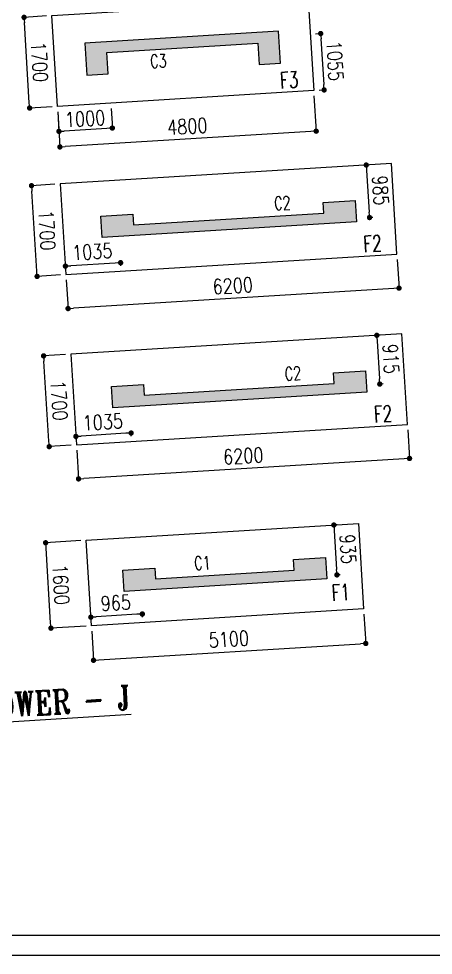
# Model space of a CAD drawing. Extents: x 473024 to 774629, y -1213442 to -1126596.
# Drawn here: x 541242 to 548992, y -1213069 to -1195560 of the extents above; entities that cross this region are included whole.
import ezdxf
from ezdxf.enums import TextEntityAlignment as Align

# ---------------------------------------------------------------- set-up
doc = ezdxf.new("R2010")
doc.units = 0
doc.header["$LTSCALE"] = 100
doc.header["$MEASUREMENT"] = 0
doc.header["$PDMODE"] = 2
doc.header["$PDSIZE"] = -10
doc.layers.get('0').update_dxf_attribs({"linetype": 'CONTINUOUS'})
doc.layers.get('Defpoints').update_dxf_attribs({"linetype": 'CONTINUOUS'})
for name, color, linetype in [('7', 7, 'CONTINUOUS'), ('C-STRU-COL-HAT', 253, 'CONTINUOUS'), ('COLNO', 6, 'CONTINUOUS'), ('column', 10, 'CONTINUOUS'), ('Footing', 2, 'CONTINUOUS'), ('Footing Nos', 4, 'CONTINUOUS'), ('S-FOOTDIM', 9, 'CONTINUOUS'), ('TITLE', 7, 'CONTINUOUS'), ('TITLE2', 7, 'CONTINUOUS')]:
    doc.layers.add(name, color=color, linetype=linetype)
doc.styles.add('ROMANS', font='romans.shx', dxfattribs={"width": 0.8})
doc.styles.add('ROMANT', font='ROMANT.SHX', dxfattribs={"width": 0.8})
doc.dimstyles.new('dim100', dxfattribs={"dimtxt": 275, "dimasz": 100, "dimexe": 50, "dimexo": 50, "dimgap": 100, "dimtad": 1, "dimdec": 0, "dimrnd": 5, "dimzin": 0, "dimdsep": 46, "dimtxsty": 'ROMANS', "dimblk": 'DOT', "dimcen": 0.09, "dimclrd": 9, "dimclre": 9, "dimclrt": 3, "dimadec": 0, "dimazin": 0, "dimtfac": 1, "dimtdec": 0, "dimtofl": 0, "dimtmove": 1, "dimatfit": 0, "dimldrblk": 'DOT', "dimfxl": 1, "dimtolj": 1, "dimtzin": 0, "dimarcsym": 0})

# ---------------------------------------------------------------- blocks, each defined once
blk = doc.blocks.new('_Dot')
at = {"color": 0, "linetype": 'ByBlock', "lineweight": -2}
blk.add_line((-0.5, 0), (-1, 0), dxfattribs=at)
at = {"color": 0, "linetype": 'ByBlock', "const_width": 0.5}
blk.add_lwpolyline([(-0.25, 0, 1), (0.25, 0, 1)], format="xyb", close=True, dxfattribs=at)
blk = doc.blocks.new('*D161')
at = {"layer": 'Defpoints', "color": 0, "transparency": 16777216}
for p in [(542501, -1205311), (541745, -1205357), (542600, -1206908)]:
    blk.add_point(p, dxfattribs=at)
at = {"layer": 'S-FOOTDIM', "color": 9, "lineweight": -2, "transparency": 16777216}
for p, q in [((542401, -1205317), (541745, -1205357)), ((541838, -1206855), (541752, -1205457)), ((542500, -1206914), (541844, -1206954))]:
    blk.add_line(p, q, dxfattribs=at)
at = {"layer": 'S-FOOTDIM', "color": 9, "lineweight": -2, "transparency": 16777216, "xscale": 100, "yscale": 100, "zscale": 100}
for p, rotation in [((541745, -1205357), 93.53201410919779), ((541844, -1206954), 273.5320141091978)]:
    blk.add_blockref('_Dot', p, dxfattribs=dict(at, rotation=rotation))
at = {"layer": 'S-FOOTDIM', "color": 3, "transparency": 16777216, "insert": (542032, -1206141), "char_height": 275, "attachment_point": 5, "rotation": 273.532, "style": 'ROMANS'}
blk.add_mtext('\\A1;1600', dxfattribs=at)
blk = doc.blocks.new('*D162')
at = {"layer": 'Defpoints', "color": 0, "transparency": 16777216}
for p in [(547690, -1206594), (542600, -1206908), (547730, -1207240)]:
    blk.add_point(p, dxfattribs=at)
at = {"layer": 'S-FOOTDIM', "color": 9, "lineweight": -2, "transparency": 16777216}
for p, q in [((547696, -1206693), (547730, -1207240)), ((542606, -1207008), (542640, -1207554)), ((542739, -1207548), (547630, -1207246))]:
    blk.add_line(p, q, dxfattribs=at)
at = {"layer": 'S-FOOTDIM', "color": 9, "lineweight": -2, "transparency": 16777216, "xscale": 99.99999999999999, "yscale": 99.99999999999999, "zscale": 99.99999999999999}
for p, rotation in [((547730, -1207240), 3.532014116266165), ((542640, -1207554), 183.5320141162662)]:
    blk.add_blockref('_Dot', p, dxfattribs=dict(at, rotation=rotation))
at = {"layer": 'S-FOOTDIM', "color": 3, "transparency": 16777216, "insert": (545170, -1207160), "char_height": 275, "attachment_point": 5, "rotation": 3.532, "style": 'ROMANS'}
blk.add_mtext('\\A1;5100', dxfattribs=at)
blk = doc.blocks.new('*D165')
at = {"layer": 'Defpoints', "color": 0, "linetype": 'ByBlock', "transparency": 16777216}
for p in [(542216, -1201832), (541707, -1201863), (542321, -1203529)]:
    blk.add_point(p, dxfattribs=at)
at = {"layer": 'S-FOOTDIM', "color": 9, "lineweight": -2, "transparency": 16777216}
for p, q in [((542117, -1201838), (541707, -1201863)), ((541806, -1203460), (541714, -1201963)), ((542221, -1203535), (541812, -1203560))]:
    blk.add_line(p, q, dxfattribs=at)
at = {"layer": 'S-FOOTDIM', "color": 9, "linetype": 'ByBlock', "lineweight": -2, "transparency": 16777216, "xscale": 100, "yscale": 100, "zscale": 100}
for p, rotation in [((541707, -1201863), 93.53201410919783), ((541812, -1203560), 273.5320141091978)]:
    blk.add_blockref('_Dot', p, dxfattribs=dict(at, rotation=rotation))
at = {"layer": 'S-FOOTDIM', "color": 3, "linetype": 'ByBlock', "transparency": 16777216, "insert": (541997, -1202697), "char_height": 275, "attachment_point": 5, "rotation": 273.532, "style": 'ROMANS'}
blk.add_mtext('\\A1;1700', dxfattribs=at)
blk = doc.blocks.new('*D166')
at = {"layer": 'Defpoints', "color": 0, "transparency": 16777216}
for p in [(548509, -1203147), (542321, -1203529), (542360, -1204163)]:
    blk.add_point(p, dxfattribs=at)
at = {"layer": 'S-FOOTDIM', "color": 9, "lineweight": -2, "transparency": 16777216}
for p, q in [((548515, -1203246), (548548, -1203781)), ((542327, -1203628), (542360, -1204163)), ((548449, -1203787), (542460, -1204156))]:
    blk.add_line(p, q, dxfattribs=at)
at = {"layer": 'S-FOOTDIM', "color": 9, "lineweight": -2, "transparency": 16777216, "xscale": 99.99999999999999, "yscale": 99.99999999999999, "zscale": 99.99999999999999}
for p, rotation in [((548548, -1203781), 3.532014116266194), ((542360, -1204163), 183.5320141162662)]:
    blk.add_blockref('_Dot', p, dxfattribs=dict(at, rotation=rotation))
at = {"layer": 'S-FOOTDIM', "color": 3, "transparency": 16777216, "insert": (545440, -1203734), "char_height": 275, "attachment_point": 5, "rotation": 3.532, "style": 'ROMANS'}
blk.add_mtext('\\A1;6200', dxfattribs=at)
blk = doc.blocks.new('*D169')
at = {"layer": 'Defpoints', "color": 0, "transparency": 16777216}
for p in [(541481, -1198681), (542020, -1198648), (542125, -1200345)]:
    blk.add_point(p, dxfattribs=at)
at = {"layer": 'S-FOOTDIM', "color": 9, "lineweight": -2, "transparency": 16777216}
for p, q in [((541920, -1198654), (541481, -1198681)), ((541579, -1200278), (541487, -1198781)), ((542025, -1200351), (541586, -1200378))]:
    blk.add_line(p, q, dxfattribs=at)
at = {"layer": 'S-FOOTDIM', "color": 9, "lineweight": -2, "transparency": 16777216, "xscale": 100, "yscale": 100, "zscale": 100}
for p, rotation in [((541481, -1198681), 93.53201410919779), ((541586, -1200378), 273.5320141091978)]:
    blk.add_blockref('_Dot', p, dxfattribs=dict(at, rotation=rotation))
at = {"layer": 'S-FOOTDIM', "color": 3, "transparency": 16777216, "insert": (541770, -1199515), "char_height": 275, "attachment_point": 5, "rotation": 273.532, "style": 'ROMANS'}
blk.add_mtext('\\A1;1700', dxfattribs=at)
blk = doc.blocks.new('*D170')
at = {"layer": 'Defpoints', "color": 0, "transparency": 16777216}
for p in [(548313, -1199963), (542125, -1200345), (542164, -1200979)]:
    blk.add_point(p, dxfattribs=at)
at = {"layer": 'S-FOOTDIM', "color": 9, "lineweight": -2, "transparency": 16777216}
for p, q in [((548319, -1200062), (548352, -1200597)), ((542131, -1200444), (542164, -1200979)), ((548252, -1200603), (542263, -1200972))]:
    blk.add_line(p, q, dxfattribs=at)
at = {"layer": 'S-FOOTDIM', "color": 9, "lineweight": -2, "transparency": 16777216, "xscale": 99.99999999999999, "yscale": 99.99999999999999, "zscale": 99.99999999999999}
for p, rotation in [((548352, -1200597), 3.532014116266194), ((542164, -1200979), 183.5320141162662)]:
    blk.add_blockref('_Dot', p, dxfattribs=dict(at, rotation=rotation))
at = {"layer": 'S-FOOTDIM', "color": 3, "transparency": 16777216, "insert": (545243, -1200551), "char_height": 275, "attachment_point": 5, "rotation": 3.532, "style": 'ROMANS'}
blk.add_mtext('\\A1;6200', dxfattribs=at)
blk = doc.blocks.new('*D173')
at = {"layer": 'Defpoints', "color": 0, "transparency": 16777216}
for p in [(541342, -1195534), (541861, -1195502), (541965, -1197198)]:
    blk.add_point(p, dxfattribs=at)
at = {"layer": 'S-FOOTDIM', "color": 9, "lineweight": -2, "transparency": 16777216}
for p, q in [((541761, -1195508), (541342, -1195534)), ((541440, -1197131), (541348, -1195633)), ((541866, -1197205), (541446, -1197230))]:
    blk.add_line(p, q, dxfattribs=at)
at = {"layer": 'S-FOOTDIM', "color": 9, "lineweight": -2, "transparency": 16777216, "xscale": 100, "yscale": 100, "zscale": 100}
for p, rotation in [((541342, -1195534), 93.53201410919779), ((541446, -1197230), 273.5320141091978)]:
    blk.add_blockref('_Dot', p, dxfattribs=dict(at, rotation=rotation))
at = {"layer": 'S-FOOTDIM', "color": 3, "transparency": 16777216, "insert": (541631, -1196367), "char_height": 275, "attachment_point": 5, "rotation": 273.532, "style": 'ROMANS'}
blk.add_mtext('\\A1;1700', dxfattribs=at)
blk = doc.blocks.new('*D174')
at = {"layer": 'Defpoints', "color": 0, "linetype": 'ByBlock', "transparency": 16777216}
for p in [(546756, -1196903), (541965, -1197198), (542012, -1197957)]:
    blk.add_point(p, dxfattribs=at)
at = {"layer": 'S-FOOTDIM', "color": 9, "lineweight": -2, "transparency": 16777216}
for p, q in [((546762, -1197003), (546803, -1197662)), ((541972, -1197298), (542012, -1197957)), ((546703, -1197668), (542112, -1197951))]:
    blk.add_line(p, q, dxfattribs=at)
at = {"layer": 'S-FOOTDIM', "color": 9, "linetype": 'ByBlock', "lineweight": -2, "transparency": 16777216}
for p, xscale, yscale, zscale, rotation in [((546803, -1197662), 100, 100, 100, 3.532014116267243), ((542012, -1197957), 99.99999999999999, 99.99999999999999, 99.99999999999999, 183.5320141162672)]:
    blk.add_blockref('_Dot', p, dxfattribs=dict(at, xscale=xscale, yscale=yscale, zscale=zscale, rotation=rotation))
at = {"layer": 'S-FOOTDIM', "color": 3, "linetype": 'ByBlock', "transparency": 16777216, "insert": (544393, -1197572), "char_height": 275, "attachment_point": 5, "rotation": 3.532, "style": 'ROMANS'}
blk.add_mtext('\\A1;4800', dxfattribs=at)
blk = doc.blocks.new('*D289')
at = {"layer": 'Defpoints', "color": 0, "linetype": 'ByBlock', "transparency": 16777216}
for p in [(542590, -1206748), (542600, -1206908), (543562, -1206848)]:
    blk.add_point(p, dxfattribs=at)
at = {"layer": 'S-FOOTDIM', "color": 9, "lineweight": -2, "transparency": 16777216}
for p, q in [((542594, -1206808), (542590, -1206748)), ((543453, -1206695), (542690, -1206742)), ((543556, -1206749), (543553, -1206689))]:
    blk.add_line(p, q, dxfattribs=at)
at = {"layer": 'S-FOOTDIM', "color": 9, "linetype": 'ByBlock', "lineweight": -2, "transparency": 16777216, "xscale": 100, "yscale": 100, "zscale": 100}
for p, rotation in [((542590, -1206748), 183.5320141132188), ((543553, -1206689), 3.532014113218837)]:
    blk.add_blockref('_Dot', p, dxfattribs=dict(at, rotation=rotation))
at = {"layer": 'S-FOOTDIM', "color": 3, "linetype": 'ByBlock', "transparency": 16777216, "insert": (543057, -1206481), "char_height": 275, "attachment_point": 5, "rotation": 3.532, "style": 'ROMANS'}
blk.add_mtext('\\A1;965', dxfattribs=at)
blk = doc.blocks.new('DOT')
at = {"layer": '7', "color": 0, "linetype": 'ByBlock'}
blk.add_line((-0.5, 0), (-1, 0), dxfattribs=at)
at = {"layer": '7', "color": 0, "linetype": 'ByBlock', "const_width": 0.5}
blk.add_lwpolyline([(-0.25, 0, 1), (0.25, 0, 1)], format="xyb", close=True, dxfattribs=at)
blk = doc.blocks.new('*D290')
at = {"layer": 'Defpoints', "color": 0, "linetype": 'ByBlock', "transparency": 16777216}
for p in [(547296, -1205015), (547191, -1205958), (547353, -1205948)]:
    blk.add_point(p, dxfattribs=at)
at = {"layer": 'S-FOOTDIM', "color": 9, "lineweight": -2, "transparency": 16777216}
for p, q in [((547196, -1205021), (547133, -1205025)), ((547139, -1205125), (547184, -1205858)), ((547254, -1205954), (547191, -1205958))]:
    blk.add_line(p, q, dxfattribs=at)
at = {"layer": 'S-FOOTDIM', "color": 9, "linetype": 'ByBlock', "lineweight": -2, "transparency": 16777216, "xscale": 100, "yscale": 100, "zscale": 100}
for p, rotation in [((547133, -1205025), 93.53201411321663), ((547191, -1205958), 273.5320141132167)]:
    blk.add_blockref('_Dot', p, dxfattribs=dict(at, rotation=rotation))
at = {"layer": 'S-FOOTDIM', "color": 3, "linetype": 'ByBlock', "transparency": 16777216, "insert": (547399, -1205477), "char_height": 275, "attachment_point": 5, "rotation": 273.532, "style": 'ROMANS'}
blk.add_mtext('\\A1;935', dxfattribs=at)
blk = doc.blocks.new('*D293')
at = {"layer": 'Defpoints', "color": 0, "linetype": 'ByBlock', "transparency": 16777216}
for p in [(542311, -1203369), (542321, -1203529), (543354, -1203465)]:
    blk.add_point(p, dxfattribs=at)
at = {"layer": 'S-FOOTDIM', "color": 9, "lineweight": -2, "transparency": 16777216}
for p, q in [((542315, -1203429), (542311, -1203369)), ((543244, -1203311), (542411, -1203363)), ((543347, -1203365), (543344, -1203305))]:
    blk.add_line(p, q, dxfattribs=at)
at = {"layer": 'S-FOOTDIM', "color": 9, "linetype": 'ByBlock', "lineweight": -2, "transparency": 16777216, "xscale": 100, "yscale": 100, "zscale": 100}
for p, rotation in [((542311, -1203369), 183.5320141132126), ((543344, -1203305), 3.532014113212595)]:
    blk.add_blockref('_Dot', p, dxfattribs=dict(at, rotation=rotation))
at = {"layer": 'S-FOOTDIM', "color": 3, "linetype": 'ByBlock', "transparency": 16777216, "insert": (542813, -1203100), "char_height": 275, "attachment_point": 5, "rotation": 3.532, "style": 'ROMANS'}
blk.add_mtext('\\A1;1035', dxfattribs=at)
blk = doc.blocks.new('*D294')
at = {"layer": 'Defpoints', "color": 0, "linetype": 'ByBlock', "transparency": 16777216}
for p in [(548099, -1201469), (547992, -1202391), (548155, -1202381)]:
    blk.add_point(p, dxfattribs=at)
at = {"layer": 'S-FOOTDIM', "color": 9, "lineweight": -2, "transparency": 16777216}
for p, q in [((547999, -1201475), (547936, -1201479)), ((547942, -1201579), (547986, -1202292)), ((548055, -1202388), (547992, -1202391))]:
    blk.add_line(p, q, dxfattribs=at)
at = {"layer": 'S-FOOTDIM', "color": 9, "linetype": 'ByBlock', "lineweight": -2, "transparency": 16777216, "xscale": 100, "yscale": 100, "zscale": 100}
for p, rotation in [((547936, -1201479), 93.53201411321506), ((547992, -1202391), 273.532014113215)]:
    blk.add_blockref('_Dot', p, dxfattribs=dict(at, rotation=rotation))
at = {"layer": 'S-FOOTDIM', "color": 3, "linetype": 'ByBlock', "transparency": 16777216, "insert": (548201, -1201920), "char_height": 275, "attachment_point": 5, "rotation": 273.532, "style": 'ROMANS'}
blk.add_mtext('\\A1;915', dxfattribs=at)
blk = doc.blocks.new('*D297')
at = {"layer": 'Defpoints', "color": 0, "linetype": 'ByBlock', "transparency": 16777216}
for p in [(542115, -1200185), (542125, -1200345), (543157, -1200281)]:
    blk.add_point(p, dxfattribs=at)
at = {"layer": 'S-FOOTDIM', "color": 9, "lineweight": -2, "transparency": 16777216}
for p, q in [((542118, -1200245), (542115, -1200185)), ((543047, -1200127), (542214, -1200179)), ((543151, -1200181), (543147, -1200121))]:
    blk.add_line(p, q, dxfattribs=at)
at = {"layer": 'S-FOOTDIM', "color": 9, "linetype": 'ByBlock', "lineweight": -2, "transparency": 16777216, "xscale": 100, "yscale": 100, "zscale": 100}
for p, rotation in [((543147, -1200121), 3.532014113212595), ((542115, -1200185), 183.5320141132126)]:
    blk.add_blockref('_Dot', p, dxfattribs=dict(at, rotation=rotation))
at = {"layer": 'S-FOOTDIM', "color": 3, "linetype": 'ByBlock', "transparency": 16777216, "insert": (542616, -1199916), "char_height": 275, "attachment_point": 5, "rotation": 3.532, "style": 'ROMANS'}
blk.add_mtext('\\A1;1035', dxfattribs=at)
blk = doc.blocks.new('*D298')
at = {"layer": 'Defpoints', "color": 0, "linetype": 'ByBlock', "transparency": 16777216}
for p in [(547902, -1198285), (547800, -1199277), (547963, -1199267)]:
    blk.add_point(p, dxfattribs=at)
at = {"layer": 'S-FOOTDIM', "color": 9, "lineweight": -2, "transparency": 16777216}
for p, q in [((547802, -1198291), (547739, -1198295)), ((547745, -1198395), (547794, -1199178)), ((547863, -1199273), (547800, -1199277))]:
    blk.add_line(p, q, dxfattribs=at)
at = {"layer": 'S-FOOTDIM', "color": 9, "linetype": 'ByBlock', "lineweight": -2, "transparency": 16777216, "xscale": 99.99999999999999, "yscale": 99.99999999999999, "zscale": 99.99999999999999}
for p, rotation in [((547739, -1198295), 93.53201411321582), ((547800, -1199277), 273.5320141132158)]:
    blk.add_blockref('_Dot', p, dxfattribs=dict(at, rotation=rotation))
at = {"layer": 'S-FOOTDIM', "color": 3, "linetype": 'ByBlock', "transparency": 16777216, "insert": (548007, -1198771), "char_height": 275, "attachment_point": 5, "rotation": 273.532, "style": 'ROMANS'}
blk.add_mtext('\\A1;985', dxfattribs=at)
blk = doc.blocks.new('*D301')
at = {"layer": 'Defpoints', "color": 0, "linetype": 'ByBlock', "transparency": 16777216}
for p in [(541965, -1197198), (542963, -1197137), (541994, -1197666)]:
    blk.add_point(p, dxfattribs=at)
at = {"layer": 'S-FOOTDIM', "color": 9, "lineweight": -2, "transparency": 16777216}
for p, q in [((542969, -1197237), (542992, -1197604)), ((541972, -1197298), (541994, -1197666)), ((542892, -1197610), (542094, -1197659))]:
    blk.add_line(p, q, dxfattribs=at)
at = {"layer": 'S-FOOTDIM', "color": 9, "linetype": 'ByBlock', "lineweight": -2, "transparency": 16777216, "xscale": 100, "yscale": 100, "zscale": 100}
for p, rotation in [((541994, -1197666), 183.5320141132189), ((542992, -1197604), 3.532014113218949)]:
    blk.add_blockref('_Dot', p, dxfattribs=dict(at, rotation=rotation))
at = {"layer": 'S-FOOTDIM', "color": 3, "linetype": 'ByBlock', "transparency": 16777216, "insert": (542482, -1197429), "char_height": 275, "attachment_point": 5, "rotation": 3.532, "style": 'ROMANS'}
blk.add_mtext('\\A1;1000', dxfattribs=at)
blk = doc.blocks.new('*D302')
at = {"layer": 'Defpoints', "color": 0, "linetype": 'ByBlock', "transparency": 16777216}
for p in [(546691, -1195849), (546756, -1196903), (546952, -1196891)]:
    blk.add_point(p, dxfattribs=at)
at = {"layer": 'S-FOOTDIM', "color": 9, "lineweight": -2, "transparency": 16777216}
for p, q in [((546791, -1195843), (546887, -1195837)), ((546893, -1195937), (546946, -1196791)), ((546856, -1196897), (546952, -1196891))]:
    blk.add_line(p, q, dxfattribs=at)
at = {"layer": 'S-FOOTDIM', "color": 9, "linetype": 'ByBlock', "lineweight": -2, "transparency": 16777216, "xscale": 100, "yscale": 100, "zscale": 100}
for p, rotation in [((546887, -1195837), 93.53201411318605), ((546952, -1196891), 273.532014113186)]:
    blk.add_blockref('_Dot', p, dxfattribs=dict(at, rotation=rotation))
at = {"layer": 'S-FOOTDIM', "color": 3, "linetype": 'ByBlock', "transparency": 16777216, "insert": (547157, -1196349), "char_height": 275, "attachment_point": 5, "rotation": 273.532, "style": 'ROMANS'}
blk.add_mtext('\\A1;1055', dxfattribs=at)

msp = doc.modelspace()

# ---------------------------------------------------------------- hatches: boundary and pattern name
at = {"layer": 'C-STRU-COL-HAT'}
h = msp.add_hatch(color=256, dxfattribs=at)
h.dxf.hatch_style = 1
h.paths.add_polyline_path([(542478.5, -1196014.5), (542515.4, -1196613.4), (542914.7, -1196588.8), (542890, -1196189.5), (545714.6, -1196015.2), (545739.3, -1196414.4), (546138.5, -1196389.8), (546101.6, -1195790.9)])
h = msp.add_hatch(color=256, dxfattribs=at)
h.dxf.hatch_style = 1
h.paths.add_polyline_path([(542778.5, -1199252.2), (542803.1, -1199651.5), (547554.1, -1199358.2), (547529.4, -1198959), (546930.6, -1198995.9), (546942.9, -1199195.6), (543389.7, -1199414.9), (543377.4, -1199215.3)])
h = msp.add_hatch(color=256, dxfattribs=at)
h.dxf.hatch_style = 1
h.paths.add_polyline_path([(542975, -1202436.2), (542999.7, -1202835.4), (547750.6, -1202542.1), (547726, -1202142.9), (547127.1, -1202179.9), (547139.4, -1202379.5), (543586.2, -1202598.8), (543573.9, -1202399.2)])
h = msp.add_hatch(color=256, dxfattribs=at)
h.dxf.hatch_style = 1
h.paths.add_polyline_path([(543186.9, -1205867.6), (543211.6, -1206266.8), (547004.4, -1206032.6), (546979.7, -1205633.3), (546380.9, -1205670.3), (546393.2, -1205869.9), (543798.1, -1206030.2), (543785.8, -1205830.6)])

# ---------------------------------------------------------------- linework, layer by layer
at = {"layer": 'column', "color": 1, "elevation": 0}
for points in [[(542890, -1196189.5), (545714.6, -1196015.2), (545739.3, -1196414.4), (546138.5, -1196389.8), (546101.6, -1195790.9), (542478.5, -1196014.5), (542478.5, -1196014.5), (542478.5, -1196014.5), (542515.4, -1196613.4), (542914.7, -1196588.8), (542890, -1196189.5)], [(543389.7, -1199414.9), (546942.9, -1199195.6), (546930.6, -1198995.9), (547529.4, -1198959), (547554.1, -1199358.2), (542803.1, -1199651.5), (542803.1, -1199651.5), (542803.1, -1199651.5), (542778.5, -1199252.2), (543377.4, -1199215.3), (543389.7, -1199414.9)], [(543586.2, -1202598.8), (547139.4, -1202379.5), (547127.1, -1202179.9), (547726, -1202142.9), (547750.6, -1202542.1), (542999.7, -1202835.4), (542999.7, -1202835.4), (542999.7, -1202835.4), (542975, -1202436.2), (543573.9, -1202399.2), (543586.2, -1202598.8)], [(543798.1, -1206030.2), (546393.2, -1205869.9), (546380.9, -1205670.3), (546979.7, -1205633.3), (547004.4, -1206032.6), (543211.6, -1206266.8), (543211.6, -1206266.8), (543211.6, -1206266.8), (543186.9, -1205867.6), (543785.8, -1205830.6), (543798.1, -1206030.2)]]:
    msp.add_lwpolyline(points, dxfattribs=at)
at = {"layer": 'Footing', "elevation": 0}
for points in [[(541965.4, -1197198.4), (541860.7, -1195501.6), (546651.6, -1195205.9), (546756.3, -1196902.7)], [(542019.8, -1198647.8), (542124.5, -1200344.6), (548312.8, -1199962.6), (548208, -1198265.8)]]:
    msp.add_lwpolyline(points, close=True, dxfattribs=at)
at = {"layer": 'Footing', "color": 110, "elevation": 0}
for points in [[(542216.3, -1201831.7), (542321.1, -1203528.5), (548509.3, -1203146.6), (548404.6, -1201449.8)], [(542599.8, -1206907.8), (542501.2, -1205310.8), (547591.5, -1204996.6), (547690.1, -1206593.6)]]:
    msp.add_lwpolyline(points, close=True, dxfattribs=at)
at = {"layer": 'TITLE2', "color": 4, "elevation": 0}
msp.add_lwpolyline([(604473.6, -1213069.4), (604473.6, -1126969.1), (473397.1, -1126969.1), (473397.1, -1213069.4)], close=True, dxfattribs=at)
at = {"layer": 'TITLE2', "color": 12, "elevation": 0}
msp.add_lwpolyline([(604100.7, -1212696.5), (604100.7, -1127341.9), (473769.9, -1127341.9), (473769.9, -1212696.5)], close=True, dxfattribs=at)

# ---------------------------------------------------------------- texts
at = {"layer": 'COLNO', "style": 'ROMANS', "width": 0.7}
for s, rotation, p in [('C3', 3.53201, (543998.4, -1196217.6, 0)), ('C2', 3.53201, (546317.1, -1198873, 0)), ('C2', 3.53201, (546513.6, -1202056.9, 0)), ('C1', 3.53447, (544821.6, -1205601.6, 0))]:
    msp.add_text(s, height=250, rotation=rotation, dxfattribs=at).set_placement(p, align=Align.TOP_RIGHT)
at = {"layer": 'Footing Nos', "color": 6, "style": 'ROMANS', "width": 0.7}
for s, p in [('F3', (546461.5, -1196543.6, 0)), ('F2', (548018, -1199603.5, 0)), ('F2', (548214.5, -1202787.5, 0)), ('F1', (547425, -1206126.1, 0))]:
    msp.add_text(s, height=300, rotation=3.53201, dxfattribs=at).set_placement(p, align=Align.TOP_RIGHT)
at = {"layer": 'TITLE', "color": 6, "style": 'ROMANT', "width": 0.8}
msp.add_text('%%UTOWER - J', height=450, rotation=3.53195, dxfattribs=at).set_placement((540537.7, -1208646.8, 0))

# ---------------------------------------------------------------- dimensions: what is measured, and where the dimension line sits
at = {"layer": 'S-FOOTDIM', "color": 3}
for base, p1, p2, angle, picture, middle in [((541341.7, -1195533.7, 0), (541965.4, -1197198.4, 0), (541860.7, -1195501.6, 0), 93.53201, '*D173', (541631.1, -1196367.4, 0)), ((542012.3, -1197957.3, 0), (546756.3, -1196902.7, 0), (541965.4, -1197198.4, 0), 3.53201, '*D174', (544393.1, -1197572.4, 0)), ((541480.8, -1198681.1, 0), (542124.5, -1200344.6, 0), (542019.8, -1198647.8, 0), 93.53201, '*D169', (541770.3, -1199514.8, 0)), ((542163.7, -1200978.6, 0), (548312.8, -1199962.6, 0), (542124.5, -1200344.6, 0), 3.53201, '*D170', (545243.2, -1200550.5, 0)), ((541707.4, -1201863.2, 0), (542321.1, -1203528.5, 0), (542216.3, -1201831.7, 0), 93.53201, '*D165', (541996.8, -1202696.9, 0)), ((542360.2, -1204162.5, 0), (548509.3, -1203146.6, 0), (542321.1, -1203528.5, 0), 3.53201, '*D166', (545439.7, -1203734.5, 0)), ((541745.5, -1205357.5, 0), (542599.8, -1206907.8, 0), (542501.2, -1205310.8, 0), 93.53201, '*D161', (542031.8, -1206141.3, 0)), ((547730, -1207239.5, 0), (542599.8, -1206907.8, 0), (547690.1, -1206593.6, 0), 3.53201, '*D162', (545170.2, -1207159.6, 0))]:
    dim = msp.add_linear_dim(base=base, p1=p1, p2=p2, angle=angle, dimstyle='dim100', override={"dimexe": 0, "dimexo": 100, "dimpost": '\\X'}, dxfattribs=at)
    dim.commit()
    dim.dimension.update_dxf_attribs({"geometry": picture, "text_midpoint": middle})
for p1, p2, distance, picture, middle in [((546691.3, -1195849.1, 0), (546756.3, -1196902.7, 0), 196.3, '*D302', (547156.8, -1196349.2)), ((547902.2, -1198284.7, 0), (547962.8, -1199267.3, 0), -163.2, '*D298', (548006.7, -1198771.4, 0)), ((543157.1, -1200280.8, 0), (542124.5, -1200344.6, 0), -160, '*D297', (542616.3, -1199915.9, 0)), ((548098.7, -1201468.7, 0), (548155, -1202381.4, 0), -163.2, '*D294', (548201.1, -1201920.4, 0)), ((543353.6485, -1203464.7826, 0), (542321.068, -1203528.5171, 0), -160.0436, '*D293', (542812.8671, -1203099.8614, 0)), ((547295.8, -1205014.9, 0), (547353.4, -1205947.5, 0), -163.2, '*D290', (547398.8, -1205476.6, 0)), ((543562.5, -1206848.3, 0), (542599.8, -1206907.8, 0), -160, '*D289', (543056.6, -1206481.3))]:
    dim = msp.add_aligned_dim(p1=p1, p2=p2, distance=distance, dimstyle='dim100', override={"dimexe": 0, "dimexo": 100, "dimpost": '\\X', "dimblk": 'Dot'}, dxfattribs=at)
    dim.commit()
    dim.dimension.update_dxf_attribs({"geometry": picture, "text_midpoint": middle})
dim = msp.add_linear_dim(base=(541994.3, -1197665.6, 0), p1=(542963.1, -1197136.8, 0), p2=(541965.4, -1197198.4, 0), angle=183.53201, dimstyle='dim100', override={"dimexe": 0, "dimexo": 100, "dimpost": '\\X', "dimblk": 'Dot'}, dxfattribs=at)
dim.commit()
dim.dimension.update_dxf_attribs({"geometry": '*D301', "text_midpoint": (542497, -1197666.2, 0), "dimtype": 161})

doc.saveas('drawing.dxf')
